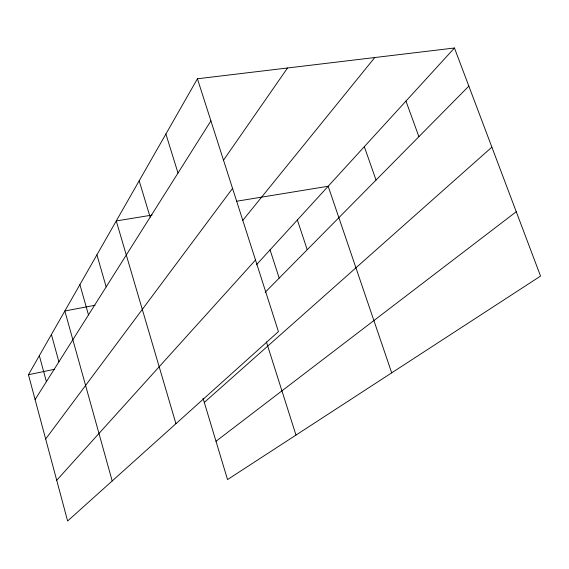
<?xml version="1.0" encoding="UTF-8"?>
<svg xmlns="http://www.w3.org/2000/svg" width="569" height="569" viewBox="0 0 569 569"><rect width="100%" height="100%" fill="white"/><g stroke="black" fill="none" stroke-linecap="round" stroke-linejoin="round"><path stroke-width="0.85" d="M197.429 78.778L278.447 331.606L67.619 521.005L28.45 374.736L197.429 78.778L454.453 47.995L540.55 276.086L227.536 479.575L203.019 398.186M35.1 399.559L210.914 120.863M223.475 160.223L287.537 67.988M45.662 438.998L232.557 188.403M242.6 220.608L374.758 57.54M56.715 480.286L255.509 260.026M256.377 264.855L454.453 47.995M265.168 292.295L468.842 86.111M204.292 402.411L491.879 147.158M216 441.274L516.254 211.725M28.45 374.736L54.503 369.295M95.044 305.247L64.845 310.994L112.193 480.961M152.079 215.075L116.261 220.943L175.935 423.692M236.469 201.262L328.171 186.248L391.7 372.851M405.967 101.076L418.891 136.674M364.324 146.667L376.038 180.06M297.367 219.975L307.232 249.72M270.055 249.883L279.194 278.099M266.406 341.919L295.98 435.086M165.899 134L178.005 173.026M139.185 180.786L150.159 217.173M96.915 254.827L106.168 286.911M79.909 284.607L88.494 314.92M51.402 334.529L58.899 361.834M39.339 355.661L46.388 381.671"/></g></svg>
